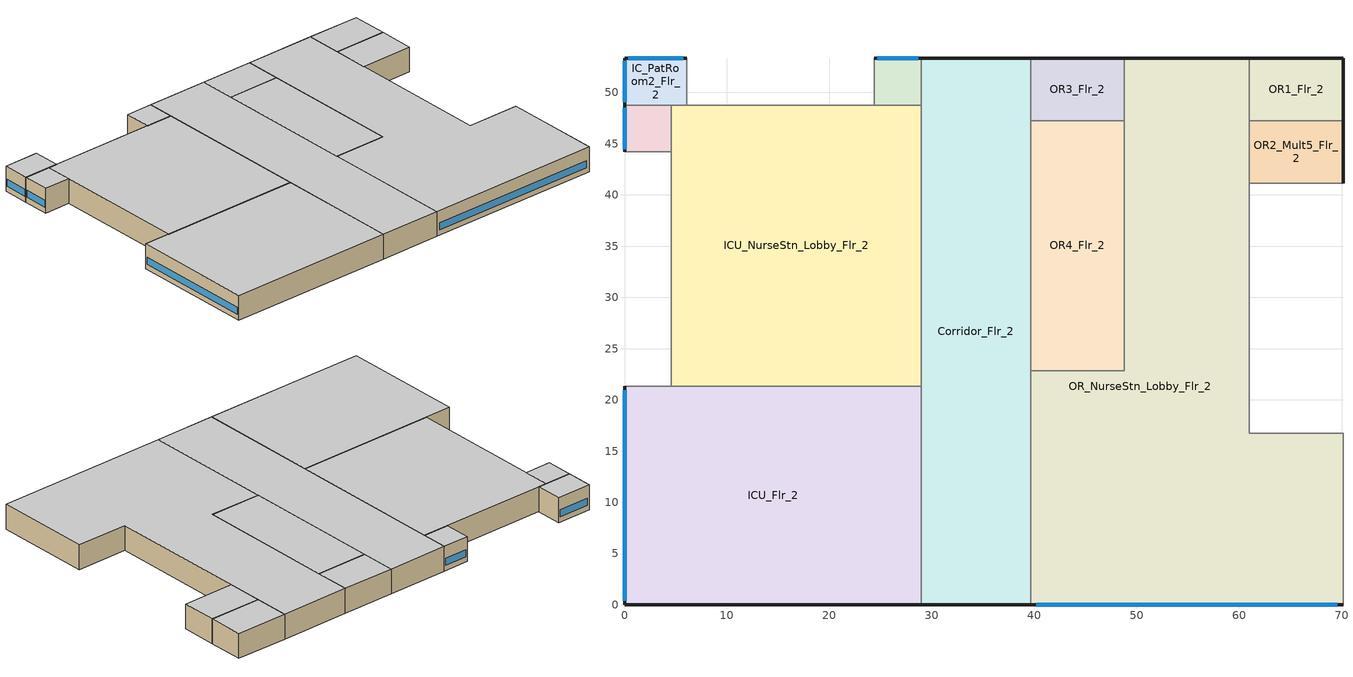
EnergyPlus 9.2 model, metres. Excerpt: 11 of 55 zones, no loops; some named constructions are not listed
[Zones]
OR1_Flr_2
 floor adiabatic (int-floor-en-std-replaceme-res-replaceme): 70.1,53.34 70.1,47.24 60.96,47.24 60.96,53.34 z4.27
 wall outside (ext-wall-en-std-replaceme-res-replaceme): 70.1,47.24 70.1,53.34 60.96,53.34 z4.27:8.54
 wall adiabatic (int-wall-res-replaceme): 60.96,53.34 60.96,47.24 70.1,47.24 z4.27:8.54
 ceiling adiabatic (int-ceiling-en-std-replaceme-res-replaceme): 60.96,53.34 60.96,47.24 70.1,47.24 70.1,53.34 z8.54
OR2_Mult5_Flr_2
 floor adiabatic (int-floor-en-std-replaceme-res-replaceme): 70.1,47.24 70.1,41.15 60.96,41.15 60.96,47.24 z4.27
 wall outside (ext-wall-en-std-replaceme-res-replaceme): 70.1,41.15 70.1,47.24 z4.27:8.54
 wall adiabatic (int-wall-res-replaceme): 70.1,47.24 60.96,47.24 60.96,41.15 70.1,41.15 z4.27:8.54
 ceiling adiabatic (int-ceiling-en-std-replaceme-res-replaceme): 60.96,47.24 60.96,41.15 70.1,41.15 70.1,47.24 z8.54
OR3_Flr_2
 floor adiabatic (int-floor-en-std-replaceme-res-replaceme): 48.77,53.34 48.77,47.24 39.62,47.24 39.62,53.34 z4.27
 wall outside (ext-wall-en-std-replaceme-res-replaceme): 48.77,53.34 39.62,53.34 z4.27:8.54
 wall adiabatic (int-wall-res-replaceme): 39.62,53.34 39.62,47.24 48.77,47.24 48.77,53.34 z4.27:8.54
 ceiling adiabatic (int-ceiling-en-std-replaceme-res-replaceme): 39.62,53.34 39.62,47.24 48.77,47.24 48.77,53.34 z8.54
OR4_Flr_2
 floor adiabatic (int-floor-en-std-replaceme-res-replaceme): 48.77,47.24 48.77,22.86 39.62,22.86 39.62,47.24 z4.27
 wall adiabatic (int-wall-res-replaceme): 48.77,47.24 39.62,47.24 39.62,22.86 48.77,22.86 48.77,47.24 z4.27:8.54
 ceiling adiabatic (int-ceiling-en-std-replaceme-res-replaceme): 39.62,47.24 39.62,22.86 48.77,22.86 48.77,47.24 z8.54
IC_PatRoom1_Mult5_Flr_2
 floor adiabatic (int-floor-en-std-replaceme-res-replaceme): 28.96,53.34 28.96,48.77 24.38,48.77 24.38,53.34 z4.27
 wall outside (ext-wall-en-std-replaceme-res-replaceme): 28.96,53.34 24.38,53.34 z4.27:8.54
 wall adiabatic (int-wall-res-replaceme): 24.38,53.34 24.38,48.77 28.96,48.77 28.96,53.34 z4.27:8.54
 window (ext-window-en-std-replaceme): 28.68,53.34 24.66,53.34 z5.18:6.4
 ceiling adiabatic (int-ceiling-en-std-replaceme-res-replaceme): 24.38,53.34 24.38,48.77 28.96,48.77 28.96,53.34 z8.54
IC_PatRoom2_Flr_2
 floor adiabatic (int-floor-en-std-replaceme-res-replaceme): 6.1,53.34 6.1,48.77 0,48.77 0,53.34 z4.27
 wall outside (ext-wall-en-std-replaceme-res-replaceme): 6.1,53.34 0,53.34 0,48.77 z4.27:8.54
 wall adiabatic (int-wall-res-replaceme): 0,48.77 6.1,48.77 6.1,53.34 z4.27:8.54
 window (ext-window-en-std-replaceme): 5.73,53.34 0.37,53.34 / 0,53.07 0,49.04 z5.18:6.4
 ceiling adiabatic (int-ceiling-en-std-replaceme-res-replaceme): 0,53.34 0,48.77 6.1,48.77 6.1,53.34 z8.54
IC_PatRoom3_Mult6_Flr_2
 floor adiabatic (int-floor-en-std-replaceme-res-replaceme): 4.57,48.77 4.57,44.2 0,44.2 0,48.77 z4.27
 wall outside (ext-wall-en-std-replaceme-res-replaceme): 0,48.77 0,44.2 z4.27:8.54
 wall adiabatic (int-wall-res-replaceme): 0,44.2 4.57,44.2 4.57,48.77 0,48.77 z4.27:8.54
 window (ext-window-en-std-replaceme): 0,48.49 0,44.47 z5.18:6.4
 ceiling adiabatic (int-ceiling-en-std-replaceme-res-replaceme): 0,48.77 0,44.2 4.57,44.2 4.57,48.77 z8.54
ICU_Flr_2
 floor adiabatic (int-floor-en-std-replaceme-res-replaceme): 28.96,21.34 28.96,0 0,0 0,21.34 z4.27
 wall outside (ext-wall-en-std-replaceme-res-replaceme): 0,21.34 0,0 28.96,0 z4.27:8.54
 wall adiabatic (int-wall-res-replaceme): 28.96,0 28.96,21.34 0,21.34 z4.27:8.54
 window (ext-window-en-std-replaceme): 0,20.94 0,0.4 z5.18:6.4
 ceiling adiabatic (int-ceiling-en-std-replaceme-res-replaceme): 0,21.34 0,0 28.96,0 28.96,21.34 z8.54
ICU_NurseStn_Lobby_Flr_2
 floor adiabatic (int-floor-en-std-replaceme-res-replaceme): 4.57,21.34 4.57,48.77 28.96,48.77 28.96,21.34 z4.27
 wall adiabatic (int-wall-res-replaceme): 28.96,48.77 4.57,48.77 4.57,21.34 28.96,21.34 28.96,48.77 z4.27:8.54
 ceiling adiabatic (int-ceiling-en-std-replaceme-res-replaceme): 4.57,21.34 28.96,21.34 28.96,48.77 4.57,48.77 z8.54
Corridor_Flr_2
 floor adiabatic (int-floor-en-std-replaceme-res-replaceme): 39.62,53.34 39.62,0 28.96,0 28.96,53.34 z4.27
 wall outside (ext-wall-en-std-replaceme-res-replaceme): 39.62,53.34 28.96,53.34 / 28.96,0 39.62,0 z4.27:8.54
 wall adiabatic (int-wall-res-replaceme): 39.62,0 39.62,53.34 / 28.96,53.34 28.96,0 z4.27:8.54
 ceiling adiabatic (int-ceiling-en-std-replaceme-res-replaceme): 28.96,53.34 28.96,0 39.62,0 39.62,53.34 z8.54
OR_NurseStn_Lobby_Flr_2
 floor adiabatic (int-floor-en-std-replaceme-res-replaceme): 39.62,0 39.62,22.86 48.77,22.86 48.77,53.34 60.96,53.34 60.96,16.76 70.1,16.76 70.1,0 z4.27
 wall outside (ext-wall-en-std-replaceme-res-replaceme): 60.96,53.34 48.77,53.34 / 39.62,0 70.1,0 z4.27:8.54
 wall adiabatic (int-wall-res-replaceme): 48.77,53.34 48.77,22.86 39.62,22.86 39.62,0 / 70.1,0 70.1,16.76 60.96,16.76 60.96,53.34 z4.27:8.54
 window (ext-window-en-std-replaceme): 40.2,0 69.53,0 z5.18:6.4
 ceiling adiabatic (int-ceiling-en-std-replaceme-res-replaceme): 39.62,0 70.1,0 70.1,16.76 60.96,16.76 60.96,53.34 48.77,53.34 48.77,22.86 39.62,22.86 z8.54
[Building]
Hospital: North Axis=0; Terrain=City; Loads Convergence Tolerance Value=0.04; Temperature Convergence Tolerance Value=0.2; Solar Distribution=FullInteriorAndExterior; Maximum Number of Warmup Days=25; Minimum Number of Warmup Days=6
[Site:Location]
New.York-John.F.Kennedy.Intl.AP_NY_USA WMO=744860: Latitude=40.66; Longitude=-73.8; Time Zone=-5; Elevation=7
[SizingPeriod:DesignDay] Day of Month=21; DryBulb Temperature Range Modifier Type=DefaultMultipliers; Humidity Condition Type=Wetbulb; Barometric Pressure=101241; Rain Indicator=No; Snow Indicator=No; Daylight Saving Time Indicator=No
Name | Month | Day Type | Maximum DryBulb Temperature | Daily DryBulb Temperature Range | Wetbulb or DewPoint at Maximum DryBulb | Wind Speed | Wind Direction | Solar Model Indicator | Sky Clearness | ASHRAE Clear Sky Optical Depth for Beam Irradiance taub | ASHRAE Clear Sky Optical Depth for Diffuse Irradiance taud
New.York-John.F.Kennedy.Intl.AP_NY_USA Ann Htg 99.6% Condns DB | 1 | WinterDesignDay | -10.7 | 0 | -10.7 | 7.5 | 320 | ASHRAEClearSky | 0
New.York-John.F.Kennedy.Intl.AP_NY_USA Ann Clg .4% Condns DB=>MWB | 7 | SummerDesignDay | 32.1 | 7.4 | 23.1 | 5.6 | 230 | ASHRAETau |  | 0.541 | 1.8
[Site:GroundTemperature:FCfactorMethod]
January Ground Temperature=14; February Ground Temperature=7.3; March Ground Temperature=3.3; April Ground Temperature=1.2; May Ground Temperature=-0.2; June Ground Temperature=5.6; July Ground Temperature=10.9; August Ground Temperature=16.1; September Ground Temperature=21.7; October Ground Temperature=25; November Ground Temperature=24.8; December Ground Temperature=19.9
[Site:WaterMainsTemperature]
Calculation Method=Correlation; Annual Average Outdoor Air Temperature=12.4667; Maximum Difference In Monthly Average Outdoor Air Temperatures=25.2
[Material]
Std Wood 6inch: Roughness=MediumSmooth; Thickness=0.15; Conductivity=0.12; Density=540; Specific Heat=1210; Thermal Absorptance=0.9; Solar Absorptance=0.7; Visible Absorptance=0.7
[Construction]
InteriorFurnishings: Std Wood 6inch
[Zone] Type=1; Ceiling Height=4.2683; Floor Area=autocalculate; Part of Total Floor Area=YES
Name | Multiplier | Volume
OR1_Flr_2; OR3_Flr_2 | 1 | 237.91
OR2_Mult5_Flr_2 | 5 | 237.91
OR4_Flr_2 | 1 | 951.7
IC_PatRoom1_Mult5_Flr_2 | 5 | 89.21
IC_PatRoom2_Flr_2 | 1 | 118.96
IC_PatRoom3_Mult6_Flr_2 | 6 | 89.21
ICU_Flr_2 | 1 | 2637.63
ICU_NurseStn_Lobby_Flr_2 | 1 | 2854.51
Corridor_Flr_2 | 1 | 2428.79
OR_NurseStn_Lobby_Flr_2 | 1 | 4322.24
[InternalMass] Construction=InteriorFurnishings
Name | Zone or ZoneList | Surface Area
OR1_Flr_2_InternalMass_1 | OR1_Flr_2 | 111.4836
OR2_Mult5_Flr_2_InternalMass_1 | OR2_Mult5_Flr_2 | 111.4836
OR3_Flr_2_InternalMass_1 | OR3_Flr_2 | 111.4836
OR4_Flr_2_InternalMass_1 | OR4_Flr_2 | 445.9346
IC_PatRoom1_Mult5_Flr_2_InternalMass_1 | IC_PatRoom1_Mult5_Flr_2 | 41.8064
IC_PatRoom2_Flr_2_InternalMass_1 | IC_PatRoom2_Flr_2 | 55.7418
IC_PatRoom3_Mult6_Flr_2_InternalMass_1 | IC_PatRoom3_Mult6_Flr_2 | 41.8064
ICU_Flr_2_InternalMass_1 | ICU_Flr_2 | 1235.93
ICU_NurseStn_Lobby_Flr_2_InternalMass_1 | ICU_NurseStn_Lobby_Flr_2 | 1337.54
Corridor_Flr_2_InternalMass_1 | Corridor_Flr_2 | 1138.06
OR_NurseStn_Lobby_Flr_2_InternalMass_1 | OR_NurseStn_Lobby_Flr_2 | 2025.29
[People] Number of People Calculation Method=People; Fraction Radiant=0.3; Sensible Heat Fraction=AUTOCALCULATE; Activity Level Schedule=ACTIVITY_SCH; Enable ASHRAE 55 Comfort Warnings=No; Mean Radiant Temperature Calculation Type=ZoneAveraged; Work Efficiency Schedule=WORK_EFF_SCH; Clothing Insulation Calculation Method=ClothingInsulationSchedule; Clothing Insulation Schedule=CLOTHING_SCH; Air Velocity Schedule=AIR_VELO_SCH; Thermal Comfort Model 1 Type=FANGER
Name | Zone or ZoneList | Number of People Schedule | Number of People
OR1_Flr_2 | OR1_Flr_2 | BLDG_OCC_SCH | 2.9988
OR2_Mult5_Flr_2 | OR2_Mult5_Flr_2 | BLDG_OCC_SCH | 2.9988
OR3_Flr_2 | OR3_Flr_2 | BLDG_OCC_SCH | 2.9988
OR4_Flr_2 | OR4_Flr_2 | BLDG_OCC_SCH | 11.9956
IC_PatRoom1_Mult5_Flr_2 | IC_PatRoom1_Mult5_Flr_2 | BLDG_OCC_EXTD_SCH | 1.1244
IC_PatRoom2_Flr_2 | IC_PatRoom2_Flr_2 | BLDG_OCC_EXTD_SCH | 1.4994
IC_PatRoom3_Mult6_Flr_2 | IC_PatRoom3_Mult6_Flr_2 | BLDG_OCC_EXTD_SCH | 1.1244
ICU_Flr_2 | ICU_Flr_2 | BLDG_OCC_EXTD_SCH | 33.2462
ICU_NurseStn_Lobby_Flr_2 | ICU_NurseStn_Lobby_Flr_2 | BLDG_OCC_EXTD_SCH | 9.5946
Corridor_Flr_2 | Corridor_Flr_2 | BLDG_OCC_EXTD_SCH | 6.1228
OR_NurseStn_Lobby_Flr_2 | OR_NurseStn_Lobby_Flr_2 | BLDG_OCC_EXTD_SCH | 14.528
[Lights] Design Level Calculation Method=Watts/Area; Return Air Fraction=0; Fraction Radiant=0.7; Fraction Visible=0.2; Fraction Replaceable=1; EndUse Subcategory=LightsWired; Return Air Fraction Calculated from Plenum Temperature=No
Name | Zone or ZoneList | Schedule | Watts per Zone Floor Area
OR1_Flr_2_Lights | OR1_Flr_2 | BLDG_LIGHT_SCH | 21.0219
OR2_Mult5_Flr_2_Lights | OR2_Mult5_Flr_2 | BLDG_LIGHT_SCH | 21.0219
OR3_Flr_2_Lights | OR3_Flr_2 | BLDG_LIGHT_SCH | 21.0219
OR4_Flr_2_Lights | OR4_Flr_2 | BLDG_LIGHT_SCH | 21.0219
IC_PatRoom1_Mult5_Flr_2_Lights | IC_PatRoom1_Mult5_Flr_2 | BLDG_LIGHT_EXTD_SCH | 9.97814
IC_PatRoom2_Flr_2_Lights | IC_PatRoom2_Flr_2 | BLDG_LIGHT_EXTD_SCH | 9.97814
IC_PatRoom3_Mult6_Flr_2_Lights | IC_PatRoom3_Mult6_Flr_2 | BLDG_LIGHT_EXTD_SCH | 9.97814
ICU_Flr_2_Lights | ICU_Flr_2 | BLDG_LIGHT_EXTD_SCH | 9.97814
ICU_NurseStn_Lobby_Flr_2_Lights | ICU_NurseStn_Lobby_Flr_2 | BLDG_LIGHT_EXTD_SCH | 7.84689
Corridor_Flr_2_Lights | Corridor_Flr_2 | BLDG_LIGHT_CORRIDOR_SCH | 8.91252
OR_NurseStn_Lobby_Flr_2_Lights | OR_NurseStn_Lobby_Flr_2 | BLDG_LIGHT_NURSEFLR234_SCH | 8.95127
[ElectricEquipment] Design Level Calculation Method=EquipmentLevel; Fraction Latent=0; Fraction Radiant=0.5; Fraction Lost=0; EndUse Subcategory=MiscPlug
Name | Zone or ZoneList | Schedule | Design Level
OR1_Flr_2_MiscPlug_Equip | OR1_Flr_2 | BLDG_EQUIP_SCH | 2399.13
OR2_Mult5_Flr_2_MiscPlug_Equip | OR2_Mult5_Flr_2 | BLDG_EQUIP_SCH | 2399.13
OR3_Flr_2_MiscPlug_Equip | OR3_Flr_2 | BLDG_EQUIP_SCH | 2399.13
OR4_Flr_2_MiscPlug_Equip | OR4_Flr_2 | BLDG_EQUIP_SCH | 9596.51
IC_PatRoom1_Mult5_Flr_2_MiscPlug_Equip | IC_PatRoom1_Mult5_Flr_2 | BLDG_EQUIP_EXTD_SCH | 674.7548
IC_PatRoom2_Flr_2_MiscPlug_Equip | IC_PatRoom2_Flr_2 | BLDG_EQUIP_EXTD_SCH | 899.673
IC_PatRoom3_Mult6_Flr_2_MiscPlug_Equip | IC_PatRoom3_Mult6_Flr_2 | BLDG_EQUIP_EXTD_SCH | 674.7548
ICU_Flr_2_MiscPlug_Equip | ICU_Flr_2 | BLDG_EQUIP_EXTD_SCH | 19947.9
ICU_NurseStn_Lobby_Flr_2_MiscPlug_Equip | ICU_NurseStn_Lobby_Flr_2 | BLDG_EQUIP_EXTD_SCH | 14391.9
OR_NurseStn_Lobby_Flr_2_MiscPlug_Equip | OR_NurseStn_Lobby_Flr_2 | BLDG_EQUIP_EXTD_SCH | 11331.5
[ZoneInfiltration:DesignFlowRate] Schedule=INFIL_SCH_PNNL; Design Flow Rate Calculation Method=Flow/ExteriorArea; Flow per Exterior Surface Area=0.00056896; Constant Term Coefficient=0; Temperature Term Coefficient=0; Velocity Term Coefficient=0.224; Velocity Squared Term Coefficient=0
Name | Zone or ZoneList
OR1_Flr_2_Infiltration | OR1_Flr_2
OR2_Mult5_Flr_2_Infiltration | OR2_Mult5_Flr_2
OR3_Flr_2_Infiltration | OR3_Flr_2
OR4_Flr_2_Infiltration | OR4_Flr_2
IC_PatRoom1_Mult5_Flr_2_Infiltration | IC_PatRoom1_Mult5_Flr_2
IC_PatRoom2_Flr_2_Infiltration | IC_PatRoom2_Flr_2
IC_PatRoom3_Mult6_Flr_2_Infiltration | IC_PatRoom3_Mult6_Flr_2
ICU_Flr_2_Infiltration | ICU_Flr_2
ICU_NurseStn_Lobby_Flr_2_Infiltration | ICU_NurseStn_Lobby_Flr_2
Corridor_Flr_2_Infiltration | Corridor_Flr_2
OR_NurseStn_Lobby_Flr_2_Infiltration | OR_NurseStn_Lobby_Flr_2
[Exterior:Lights]
Exterior_Lights: Schedule=Exterior_Lgt_ALWAYS_ON; Design Level=9134.15; Control Option=AstronomicalClock; EndUse Subcategory=General
[Exterior:FuelEquipment] Fuel Use Type=Electricity
Name | Schedule | Design Level | EndUse Subcategory
Elevators | BLDG_ELEVATORS | 162963 | ElevatorLift
Elevators_Lights_Fan | ELEV_LIGHT_FAN_SCH_ADD_DF | 501 | ElevatorLightsFan
[HVACTEMPLATE:ZONE:IDEALLOADSAIRSYSTEM] System Availability Schedule=ALWAYS_ON; Maximum Heating Supply Air Temperature=40; Minimum Cooling Supply Air Temperature=12.8; Maximum Heating Supply Air Humidity Ratio=0.008; Minimum Cooling Supply Air Humidity Ratio=0.0085; Heating Limit=LimitFlowRateAndCapacity; Maximum Heating Air Flow Rate=autosize; Maximum Sensible Heating Capacity=autosize; Cooling Limit=LimitFlowRateAndCapacity; Maximum Cooling Air Flow Rate=autosize; Maximum Total Cooling Capacity=autosize; Heating Availability Schedule=ALWAYS_ON; Cooling Availability Schedule=ALWAYS_ON; Dehumidification Control Type=ConstantSensibleHeatRatio; Cooling Sensible Heat Ratio=0.7; Humidification Control Type=None; Humidification Setpoint=65; Outdoor Air Flow Rate per Person=0.00944; Outdoor Air Flow Rate per Zone=0; Demand Controlled Ventilation Type=None; Outdoor Air Economizer Type=DifferentialEnthalpy; Heat Recovery Type=None; Sensible Heat Recovery Effectiveness=0.7; Latent Heat Recovery Effectiveness=0.65
Name | Template Thermostat | Outdoor Air Method | Outdoor Air Flow Rate per Zone Floor Area
OR1_Flr_2 | dual_thermostat_OR1_Flr_2 | Flow/Area | 0.00355518
OR2_Mult5_Flr_2 | dual_thermostat_OR2_Mult5_Flr_2 | Flow/Area | 0.00355518
OR3_Flr_2 | dual_thermostat_OR3_Flr_2 | Flow/Area | 0.00355518
OR4_Flr_2 | dual_thermostat_OR4_Flr_2 | Flow/Area | 0.00355518
IC_PatRoom1_Mult5_Flr_2 | dual_thermostat_IC_PatRoom1_Mult5_Flr_2 | Flow/Area | 0.00237024
IC_PatRoom2_Flr_2 | dual_thermostat_IC_PatRoom2_Flr_2 | Flow/Area | 0.00237024
IC_PatRoom3_Mult6_Flr_2 | dual_thermostat_IC_PatRoom3_Mult6_Flr_2 | Flow/Area | 0.00237024
ICU_Flr_2 | dual_thermostat_ICU_Flr_2 | Flow/Area | 0.00237024
ICU_NurseStn_Lobby_Flr_2 | dual_thermostat_ICU_NurseStn_Lobby_Flr_2 | Flow/Area | 0.000338645
Corridor_Flr_2 | dual_thermostat_Corridor_Flr_2 | Sum | 0.000304781
OR_NurseStn_Lobby_Flr_2 | dual_thermostat_OR_NurseStn_Lobby_Flr_2 | Flow/Area | 0.000338645
[Schedule:Compact]
Exterior_Lgt_ALWAYS_ON; ALWAYS_ON: Through: 12/31, For: AllDays, Until: 24:00, 1
BLDG_LIGHT_CORRIDOR_SCH; BLDG_LIGHT_EXTD_SCH; BLDG_LIGHT_NURSEFLR234_SCH: Through: 12/31, For: Weekdays, Until: 8:00, 0.5, Until: 16:00, 0.9, Until: 24:00, 0.5, For: SummerDesignDay, Until: 24:00, 1, For: WinterDesignDay, Until: 24:00, 0, For: Saturday, Until: 8:00, 0.5, Until: 18:00, 0.8, Until: 24:00, 0.5, For: Sunday Holidays AllOtherDays, Until: 8:00, 0.5, Until: 16:00, 0.7, Until: 24:00, 0.5
BLDG_LIGHT_SCH: Through: 12/31, For: Weekdays, Until: 7:00, 0.1, Until: 8:00, 0.5, Until: 16:00, 0.9, Until: 23:00, 0.3, Until: 24:00, 0.1, For: SummerDesignDay, Until: 24:00, 1, For: WinterDesignDay, Until: 24:00, 0, For: Saturday, Until: 7:00, 0.1, Until: 8:00, 0.2, Until: 18:00, 0.4, Until: 24:00, 0.1, For: Sunday Holidays AllOtherDays, Until: 8:00, 0.05, Until: 16:00, 0.1, Until: 24:00, 0.05
BLDG_OCC_SCH: Through: 12/31, For: Weekdays, Until: 07:00, 0, Until: 08:00, 0.1, Until: 09:00, 0.5, Until: 17:00, 0.8, Until: 18:00, 0.5, Until: 20:00, 0.3, Until: 22:00, 0.2, Until: 24:00, 0, For: SummerDesignDay, Until: 24:00, 1, For: WinterDesignDay, Until: 24:00, 0, For: Saturday, Until: 07:00, 0, Until: 08:00, 0.1, Until: 09:00, 0.3, Until: 17:00, 0.4, Until: 19:00, 0.1, Until: 24:00, 0, For: Sunday Holidays AllOtherDays, Until: 08:00, 0, Until: 16:00, 0.05, Until: 24:00, 0
BLDG_OCC_EXTD_SCH: Through: 12/31, For: Weekdays, Until: 07:00, 0.4, Until: 08:00, 0.5, Until: 09:00, 0.6, Until: 17:00, 0.8, Until: 18:00, 0.6, Until: 20:00, 0.5, Until: 24:00, 0.4, For: SummerDesignDay, Until: 24:00, 1, For: WinterDesignDay, Until: 24:00, 0, For: Saturday, Until: 07:00, 0.4, Until: 08:00, 0.5, Until: 17:00, 0.6, Until: 19:00, 0.5, Until: 24:00, 0.4, For: Sunday Holidays AllOtherDays, Until: 08:00, 0.4, Until: 16:00, 0.6, Until: 24:00, 0.4
BLDG_EQUIP_SCH: Through: 12/31, For: Weekdays, Until: 07:00, 0.4, Until: 08:00, 0.7, Until: 16:00, 0.9, Until: 22:00, 0.6, Until: 23:00, 0.6, Until: 24:00, 0.4, For: SummerDesignDay, Until: 24:00, 1, For: WinterDesignDay, Until: 24:00, 0, For: Saturday, Until: 07:00, 0.4, Until: 08:00, 0.5, Until: 18:00, 0.65, Until: 24:00, 0.4, For: Sunday Holidays AllOtherDays, Until: 08:00, 0.3, Until: 16:00, 0.4, Until: 24:00, 0.3
BLDG_EQUIP_EXTD_SCH: Through: 12/31, For: Weekdays, Until: 07:00, 0.4, Until: 08:00, 0.7, Until: 16:00, 0.9, Until: 23:00, 0.6, Until: 24:00, 0.4, For: SummerDesignDay, Until: 24:00, 1, For: WinterDesignDay, Until: 24:00, 0, For: Saturday, Until: 07:00, 0.4, Until: 08:00, 0.5, Until: 18:00, 0.65, Until: 24:00, 0.4, For: Sunday Holidays AllOtherDays, Until: 08:00, 0.4, Until: 16:00, 0.6, Until: 24:00, 0.4
BLDG_ELEVATORS: Through: 12/31, For: SummerDesignDay, Until: 24:00, 1, For: WinterDesignDay, Until: 24:00, 0.2, For: Weekdays, Until: 07:00, 0.2, Until: 08:00, 0.5, Until: 09:00, 0.75, Until: 10:00, 1, Until: 11:00, 1, Until: 12:00, 1, Until: 13:00, 0.75, Until: 14:00, 1, Until: 15:00, 1, Until: 16:00, 1, Until: 17:00, 1, Until: 18:00, 1, Until: 19:00, 0.52, Until: 20:00, 0.52, Until: 21:00, 0.52, Until: 22:00, 0.28, Until: 24:00, 0.2, For: Saturday, Until: 07:00, 0.2, Until: 08:00, 0.4, Until: 09:00, 0.46, Until: 10:00, 0.7, Until: 11:00, 0.7, Until: 12:00, 0.7, Until: 13:00, 0.51, Until: 14:00, 0.51, Until: 15:00, 0.51, Until: 16:00, 0.51, Until: 17:00, 0.51, Until: 18:00, 0.25, Until: 24:00, 0.2, For: AllOtherDays, Until: 08:00, 0.2, Until: 16:00, 0.4, Until: 24:00, 0.2
ELEV_LIGHT_FAN_SCH_ADD_DF: Through: 12/31, For: SummerDesignDay, Until: 24:00, 1, For: WinterDesignDay, Until: 24:00, 0.2, For: Weekdays, Until: 07:00, 0.2, Until: 08:00, 0.5, Until: 09:00, 1, Until: 10:00, 1, Until: 11:00, 1, Until: 12:00, 1, Until: 13:00, 1, Until: 14:00, 1, Until: 15:00, 1, Until: 16:00, 1, Until: 17:00, 1, Until: 18:00, 1, Until: 19:00, 0.52, Until: 20:00, 0.52, Until: 21:00, 0.52, Until: 22:00, 0.28, Until: 24:00, 0.2, For: Saturday, Until: 07:00, 0.2, Until: 08:00, 0.4, Until: 09:00, 0.46, Until: 10:00, 0.7, Until: 11:00, 0.7, Until: 12:00, 0.7, Until: 13:00, 0.51, Until: 14:00, 0.51, Until: 15:00, 0.51, Until: 16:00, 0.51, Until: 17:00, 0.51, Until: 18:00, 0.25, Until: 24:00, 0.2, For: AllOtherDays, Until: 08:00, 0.2, Until: 16:00, 0.4, Until: 24:00, 0.2
ACTIVITY_SCH: Through: 12/31, For: AllDays, Until: 24:00, 120
WORK_EFF_SCH: Through: 12/31, For: AllDays, Until: 24:00, 0
AIR_VELO_SCH: Through: 12/31, For: AllDays, Until: 24:00, 0.2
CLOTHING_SCH: Through: 04/30, For: AllDays, Until: 24:00, 1, Through: 09/30, For: AllDays, Until: 24:00, 0.5, Through: 12/31, For: AllDays, Until: 24:00, 1
INFIL_SCH_PNNL: Through: 12/31, For: Weekdays SummerDesignDay, Until: 24:00, 0.25, For: Saturday WinterDesignDay, Until: 24:00, 0.25, For: Sunday Holidays AllOtherDays, Until: 24:00, 0.25
